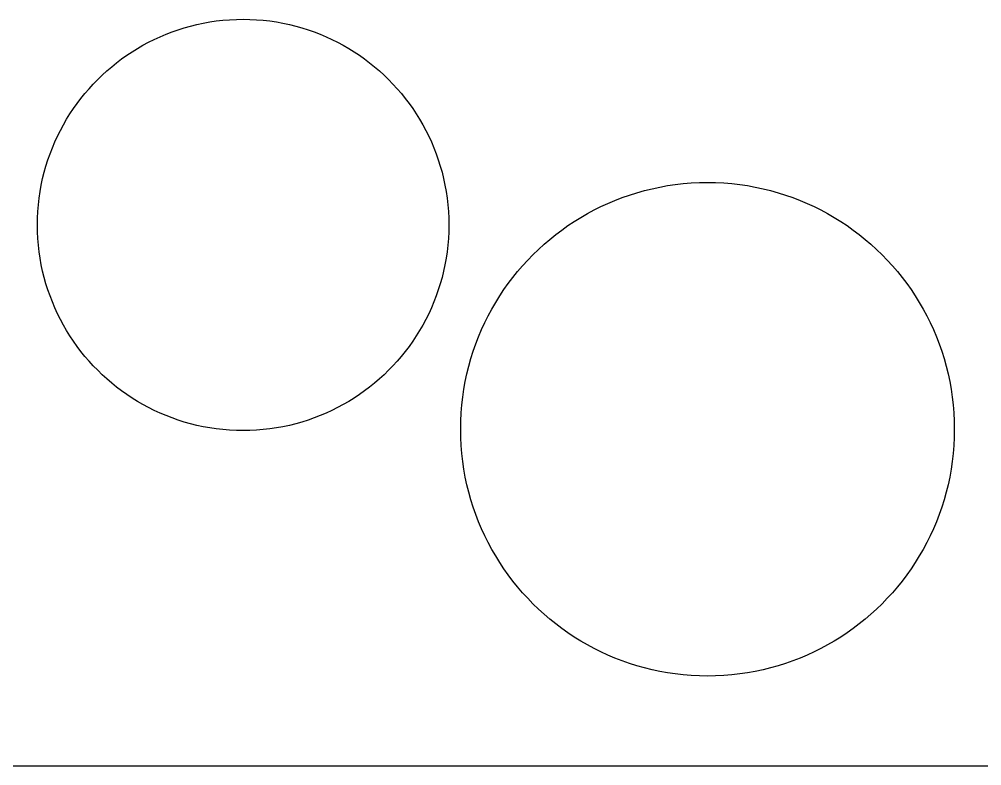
# Model space of a CAD drawing. Extents: x 0 to 212, y 0 to 125.
# Drawn here: x 46.9 to 99.5, y 0 to 40.8 of the extents above; entities that cross this region are included whole.
import ezdxf

# ---------------------------------------------------------------- set-up
doc = ezdxf.new("R2010")
doc.units = 0

msp = doc.modelspace()

# ---------------------------------------------------------------- linework, layer by layer
at = {"layer": 'Layer 1'}
for p, q in [((56.224, 40.4642), (56.5704, 40.5496)), ((56.5704, 40.5496), (56.9209, 40.6243)), ((56.5704, 40.5496), (56.5704, 40.5496)), ((56.9209, 40.6243), (57.2754, 40.6879)), ((56.9209, 40.6243), (56.9209, 40.6243)), ((57.2754, 40.6879), (57.6336, 40.7404)), ((57.2754, 40.6879), (57.2754, 40.6879)), ((57.6336, 40.7404), (57.9954, 40.7816)), ((57.6336, 40.7404), (57.6336, 40.7404)), ((57.9954, 40.7816), (58.3605, 40.8112)), ((57.9954, 40.7816), (57.9954, 40.7816)), ((58.3605, 40.8112), (58.7288, 40.8292)), ((58.3605, 40.8112), (58.3605, 40.8112)), ((58.7288, 40.8292), (59.1002, 40.8352)), ((58.7288, 40.8292), (58.7288, 40.8292)), ((59.1002, 40.8352), (59.1002, 40.8352)), ((59.1002, 40.8352), (59.4715, 40.8292)), ((59.4715, 40.8292), (59.4715, 40.8292)), ((59.4715, 40.8292), (59.8399, 40.8112)), ((59.8399, 40.8112), (59.8399, 40.8112)), ((59.8399, 40.8112), (60.205, 40.7816)), ((60.205, 40.7816), (60.205, 40.7816)), ((60.205, 40.7816), (60.5668, 40.7404)), ((60.5668, 40.7404), (60.5668, 40.7404)), ((60.5668, 40.7404), (60.925, 40.6879)), ((60.925, 40.6879), (60.925, 40.6879)), ((60.925, 40.6879), (61.2795, 40.6243)), ((61.2795, 40.6243), (61.2795, 40.6243)), ((61.2795, 40.6243), (61.63, 40.5496)), ((61.63, 40.5496), (61.63, 40.5496)), ((61.63, 40.5496), (61.9764, 40.4642)), ((54.5603, 39.8816), (54.8833, 40.0182)), ((54.8833, 40.0182), (55.2114, 40.1449)), ((54.8833, 40.0182), (54.8833, 40.0182)), ((55.2114, 40.1449), (55.5443, 40.2616)), ((55.2114, 40.1449), (55.2114, 40.1449)), ((55.5443, 40.2616), (55.8819, 40.3681)), ((55.5443, 40.2616), (55.5443, 40.2616)), ((55.8819, 40.3681), (56.224, 40.4642)), ((55.8819, 40.3681), (55.8819, 40.3681)), ((56.224, 40.4642), (56.224, 40.4642)), ((61.9764, 40.4642), (61.9764, 40.4642)), ((61.9764, 40.4642), (62.3185, 40.3681)), ((62.3185, 40.3681), (62.3185, 40.3681)), ((62.3185, 40.3681), (62.6561, 40.2616)), ((62.6561, 40.2616), (62.6561, 40.2616)), ((62.6561, 40.2616), (62.989, 40.1449)), ((62.989, 40.1449), (62.989, 40.1449)), ((62.989, 40.1449), (63.3171, 40.0182)), ((63.3171, 40.0182), (63.3171, 40.0182)), ((63.3171, 40.0182), (63.6401, 39.8816)), ((53.6234, 39.4144), (53.9302, 39.5795)), ((53.9302, 39.5795), (54.2425, 39.7353)), ((53.9302, 39.5795), (53.9302, 39.5795)), ((54.2425, 39.7353), (54.5603, 39.8816)), ((54.2425, 39.7353), (54.2425, 39.7353)), ((54.5603, 39.8816), (54.5603, 39.8816)), ((63.6401, 39.8816), (63.6401, 39.8816)), ((63.6401, 39.8816), (63.9579, 39.7353)), ((63.9579, 39.7353), (63.9579, 39.7353)), ((63.9579, 39.7353), (64.2702, 39.5795)), ((64.2702, 39.5795), (64.2702, 39.5795)), ((64.2702, 39.5795), (64.577, 39.4144)), ((52.7386, 38.8651), (53.0274, 39.057)), ((53.0274, 39.057), (53.3224, 39.2401)), ((53.0274, 39.057), (53.0274, 39.057)), ((53.3224, 39.2401), (53.6234, 39.4144)), ((53.3224, 39.2401), (53.3224, 39.2401)), ((53.6234, 39.4144), (53.6234, 39.4144)), ((64.577, 39.4144), (64.577, 39.4144)), ((64.577, 39.4144), (64.878, 39.2401)), ((64.878, 39.2401), (64.878, 39.2401)), ((64.878, 39.2401), (65.173, 39.057)), ((65.173, 39.057), (65.173, 39.057)), ((65.173, 39.057), (65.4618, 38.8651)), ((51.9109, 38.2386), (52.1801, 38.4557)), ((52.1801, 38.4557), (52.4561, 38.6646)), ((52.1801, 38.4557), (52.1801, 38.4557)), ((52.4561, 38.6646), (52.7386, 38.8651)), ((52.4561, 38.6646), (52.4561, 38.6646)), ((52.7386, 38.8651), (52.7386, 38.8651)), ((65.4618, 38.8651), (65.4618, 38.8651)), ((65.4618, 38.8651), (65.7443, 38.6646)), ((65.7443, 38.6646), (65.7443, 38.6646)), ((65.7443, 38.6646), (66.0203, 38.4557)), ((66.0203, 38.4557), (66.0203, 38.4557)), ((66.0203, 38.4557), (66.2895, 38.2386)), ((51.3932, 37.7807), (51.6485, 38.0136)), ((51.6485, 38.0136), (51.9109, 38.2386)), ((51.6485, 38.0136), (51.6485, 38.0136)), ((51.9109, 38.2386), (51.9109, 38.2386)), ((66.2895, 38.2386), (66.2895, 38.2386)), ((66.2895, 38.2386), (66.5519, 38.0136)), ((66.5519, 38.0136), (66.5519, 38.0136)), ((66.5519, 38.0136), (66.8071, 37.7807)), ((50.9047, 37.2921), (51.1452, 37.5401)), ((51.1452, 37.5401), (51.3932, 37.7807)), ((51.1452, 37.5401), (51.1452, 37.5401)), ((51.3932, 37.7807), (51.3932, 37.7807)), ((66.8071, 37.7807), (66.8071, 37.7807)), ((66.8071, 37.7807), (67.0551, 37.5401)), ((67.0551, 37.5401), (67.0551, 37.5401)), ((67.0551, 37.5401), (67.2957, 37.2921)), ((50.4467, 36.7745), (50.6718, 37.0369)), ((50.6718, 37.0369), (50.9047, 37.2921)), ((50.6718, 37.0369), (50.6718, 37.0369)), ((50.9047, 37.2921), (50.9047, 37.2921)), ((67.2957, 37.2921), (67.2957, 37.2921)), ((67.2957, 37.2921), (67.5286, 37.0369)), ((67.5286, 37.0369), (67.5286, 37.0368)), ((67.5286, 37.0368), (67.7537, 36.7745)), ((50.0208, 36.2293), (50.2297, 36.5052)), ((50.2297, 36.5052), (50.4467, 36.7745)), ((50.2297, 36.5052), (50.2297, 36.5052)), ((50.4467, 36.7745), (50.4467, 36.7745)), ((67.7537, 36.7745), (67.7537, 36.7745)), ((67.7537, 36.7745), (67.9707, 36.5052)), ((67.9707, 36.5052), (67.9707, 36.5052)), ((67.9707, 36.5052), (68.1796, 36.2293)), ((49.6284, 35.6579), (49.8203, 35.9468)), ((49.8203, 35.9468), (50.0208, 36.2293)), ((49.8203, 35.9468), (49.8203, 35.9468)), ((50.0208, 36.2293), (50.0208, 36.2293)), ((68.1796, 36.2293), (68.1796, 36.2293)), ((68.1796, 36.2293), (68.3801, 35.9468)), ((68.3801, 35.9468), (68.3801, 35.9468)), ((68.3801, 35.9468), (68.572, 35.6579)), ((49.271, 35.062), (49.4452, 35.3629)), ((49.4452, 35.3629), (49.6284, 35.6579)), ((49.4452, 35.3629), (49.4452, 35.3629)), ((49.6284, 35.6579), (49.6284, 35.6579)), ((68.572, 35.6579), (68.572, 35.6579)), ((68.572, 35.6579), (68.7552, 35.3629)), ((68.7552, 35.3629), (68.7552, 35.3629)), ((68.7552, 35.3629), (68.9294, 35.062)), ((48.9501, 34.4428), (49.1059, 34.7552)), ((49.1059, 34.7552), (49.271, 35.062)), ((49.1059, 34.7552), (49.1059, 34.7552)), ((49.271, 35.062), (49.271, 35.062)), ((68.9294, 35.062), (68.9294, 35.062)), ((68.9294, 35.062), (69.0945, 34.7552)), ((69.0945, 34.7552), (69.0945, 34.7552)), ((69.0945, 34.7552), (69.2503, 34.4428)), ((48.8038, 34.125), (48.9501, 34.4428)), ((48.9501, 34.4428), (48.9501, 34.4428)), ((69.2503, 34.4428), (69.2503, 34.4428)), ((69.2503, 34.4428), (69.3966, 34.125)), ((48.5404, 33.474), (48.6672, 33.802)), ((48.6672, 33.802), (48.8038, 34.125)), ((48.6672, 33.802), (48.6672, 33.802)), ((48.8038, 34.125), (48.8038, 34.125)), ((69.3966, 34.125), (69.3966, 34.125)), ((69.3966, 34.125), (69.5332, 33.802)), ((69.5332, 33.802), (69.5332, 33.802)), ((69.5332, 33.802), (69.66, 33.474)), ((48.4237, 33.141), (48.5404, 33.474)), ((48.5404, 33.474), (48.5404, 33.474)), ((69.66, 33.474), (69.66, 33.474)), ((69.66, 33.474), (69.7767, 33.141)), ((48.2212, 32.4613), (48.3173, 32.8034)), ((48.3173, 32.8034), (48.4237, 33.141)), ((48.3173, 32.8034), (48.3173, 32.8034)), ((48.4237, 33.141), (48.4237, 33.141)), ((69.7767, 33.141), (69.7767, 33.141)), ((69.7767, 33.141), (69.8831, 32.8034)), ((69.8831, 32.8034), (69.8831, 32.8034)), ((69.8831, 32.8034), (69.9792, 32.4613)), ((48.0611, 31.7644), (48.1358, 32.115)), ((48.1358, 32.115), (48.2212, 32.4613)), ((48.1358, 32.115), (48.1358, 32.115)), ((48.2212, 32.4613), (48.2212, 32.4613)), ((69.9792, 32.4613), (69.9792, 32.4613)), ((69.9792, 32.4613), (70.0646, 32.1149)), ((70.0646, 32.1149), (70.0646, 32.1149)), ((70.0646, 32.1149), (70.1393, 31.7644)), ((47.9974, 31.41), (48.0611, 31.7644)), ((48.0611, 31.7644), (48.0611, 31.7644)), ((70.1393, 31.7644), (70.1393, 31.7644)), ((70.1393, 31.7644), (70.2029, 31.41)), ((81.4644, 31.5664), (81.885, 31.656)), ((81.885, 31.656), (82.3104, 31.7324)), ((81.885, 31.656), (81.885, 31.656)), ((82.3104, 31.7324), (82.7402, 31.7954)), ((82.3104, 31.7324), (82.3104, 31.7324)), ((82.7402, 31.7954), (83.1743, 31.8448)), ((82.7402, 31.7954), (82.7402, 31.7954)), ((83.1743, 31.8448), (83.6125, 31.8804)), ((83.1743, 31.8448), (83.1743, 31.8448)), ((83.6125, 31.8804), (84.0545, 31.9019)), ((83.6125, 31.8804), (83.6125, 31.8804)), ((84.0545, 31.9019), (84.5002, 31.9091)), ((84.0545, 31.9019), (84.0545, 31.9019)), ((84.5002, 31.9091), (84.5002, 31.9091)), ((84.5002, 31.9091), (84.9458, 31.9019)), ((84.9458, 31.9019), (84.9458, 31.9019)), ((84.9458, 31.9019), (85.3878, 31.8804)), ((85.3878, 31.8804), (85.3878, 31.8804)), ((85.3878, 31.8804), (85.826, 31.8448)), ((85.826, 31.8448), (85.826, 31.8448)), ((85.826, 31.8448), (86.2601, 31.7954)), ((86.2601, 31.7954), (86.2601, 31.7954)), ((86.2601, 31.7954), (86.6899, 31.7324)), ((86.6899, 31.7324), (86.6899, 31.7324)), ((86.6899, 31.7324), (87.1153, 31.656)), ((87.1153, 31.656), (87.1153, 31.656)), ((87.1153, 31.656), (87.5359, 31.5664)), ((47.9449, 31.0518), (47.9974, 31.41)), ((47.9974, 31.41), (47.9974, 31.41)), ((70.2029, 31.41), (70.2029, 31.41)), ((70.2029, 31.41), (70.2555, 31.0518)), ((79.4399, 30.9287), (79.8336, 31.0808)), ((79.8336, 31.0808), (80.2331, 31.2209)), ((79.8336, 31.0808), (79.8336, 31.0808)), ((80.2331, 31.2209), (80.6382, 31.3486)), ((80.2331, 31.2209), (80.2331, 31.2209)), ((80.6382, 31.3486), (81.0487, 31.4639)), ((80.6382, 31.3486), (80.6382, 31.3486)), ((81.0487, 31.4639), (81.4644, 31.5664)), ((81.0487, 31.4639), (81.0487, 31.4639)), ((81.4644, 31.5664), (81.4644, 31.5664)), ((87.5359, 31.5664), (87.5359, 31.5664)), ((87.5359, 31.5664), (87.9516, 31.4639)), ((87.9516, 31.4639), (87.9516, 31.4639)), ((87.9516, 31.4639), (88.3621, 31.3486)), ((88.3621, 31.3486), (88.3621, 31.3486)), ((88.3621, 31.3486), (88.7672, 31.2209)), ((88.7672, 31.2209), (88.7672, 31.2209)), ((88.7672, 31.2209), (89.1667, 31.0808)), ((89.1667, 31.0808), (89.1667, 31.0808)), ((89.1667, 31.0808), (89.5604, 30.9287)), ((47.8741, 30.3249), (47.9038, 30.69)), ((47.9038, 30.69), (47.9449, 31.0518)), ((47.9038, 30.69), (47.9038, 30.69)), ((47.9449, 31.0518), (47.9449, 31.0518)), ((70.2555, 31.0518), (70.2555, 31.0518)), ((70.2555, 31.0518), (70.2966, 30.69)), ((70.2966, 30.69), (70.2966, 30.69)), ((70.2966, 30.69), (70.3263, 30.3249)), ((78.2961, 30.4023), (78.671, 30.5892)), ((78.671, 30.5892), (79.0523, 30.7648)), ((78.671, 30.5892), (78.671, 30.5892)), ((79.0523, 30.7648), (79.4399, 30.9287)), ((79.0523, 30.7648), (79.0523, 30.7648)), ((79.4399, 30.9287), (79.4399, 30.9287)), ((89.5604, 30.9287), (89.5604, 30.9287)), ((89.5604, 30.9287), (89.948, 30.7648)), ((89.948, 30.7648), (89.948, 30.7648)), ((89.948, 30.7648), (90.3294, 30.5892)), ((90.3294, 30.5892), (90.3294, 30.5892)), ((90.3294, 30.5892), (90.7042, 30.4023)), ((47.8562, 29.9565), (47.8741, 30.3249)), ((47.8741, 30.3249), (47.8741, 30.3249)), ((70.3263, 30.3249), (70.3263, 30.3249)), ((70.3263, 30.3249), (70.3442, 29.9565)), ((77.5668, 29.9951), (77.928, 30.2041)), ((77.928, 30.2041), (78.2961, 30.4023)), ((77.928, 30.2041), (77.928, 30.2041)), ((78.2961, 30.4023), (78.2961, 30.4023)), ((90.7042, 30.4023), (90.7042, 30.4023)), ((90.7042, 30.4023), (91.0723, 30.2041)), ((91.0723, 30.2041), (91.0723, 30.2041)), ((91.0723, 30.2041), (91.4335, 29.9951)), ((47.8502, 29.5852), (47.8562, 29.9565)), ((47.8562, 29.2138), (47.8502, 29.5852)), ((47.8502, 29.5852), (47.8502, 29.5852)), ((47.8562, 29.9565), (47.8562, 29.9565)), ((70.3442, 29.9565), (70.3442, 29.9565)), ((70.3442, 29.9565), (70.3502, 29.5852)), ((70.3502, 29.5852), (70.3442, 29.2138)), ((70.3502, 29.5852), (70.3502, 29.5852)), ((76.5272, 29.3044), (76.8662, 29.545)), ((76.8662, 29.545), (77.2128, 29.7753)), ((76.8662, 29.545), (76.8662, 29.545)), ((77.2128, 29.7753), (77.5668, 29.9951)), ((77.2128, 29.7753), (77.2128, 29.7753)), ((77.5668, 29.9951), (77.5668, 29.9951)), ((91.4335, 29.9951), (91.4335, 29.9951)), ((91.4335, 29.9951), (91.7875, 29.7753)), ((91.7875, 29.7753), (91.7875, 29.7753)), ((91.7875, 29.7753), (92.1341, 29.545)), ((92.1341, 29.545), (92.1341, 29.545)), ((92.1341, 29.545), (92.4731, 29.3044)), ((47.8741, 28.8455), (47.8562, 29.2138)), ((47.8562, 29.2138), (47.8562, 29.2138)), ((70.3442, 29.2138), (70.3262, 28.8455)), ((70.3442, 29.2138), (70.3442, 29.2138)), ((75.873, 28.7933), (76.1961, 29.0537)), ((76.1961, 29.0537), (76.5272, 29.3044)), ((76.1961, 29.0537), (76.1961, 29.0537)), ((76.5272, 29.3044), (76.5272, 29.3044)), ((92.4731, 29.3044), (92.4731, 29.3044)), ((92.4731, 29.3044), (92.8043, 29.0537)), ((92.8043, 29.0537), (92.8043, 29.0537)), ((92.8043, 29.0537), (93.1274, 28.7933)), ((47.9038, 28.4803), (47.8741, 28.8455)), ((47.8741, 28.8455), (47.8741, 28.8455)), ((47.9449, 28.1186), (47.9038, 28.4803)), ((47.9038, 28.4803), (47.9038, 28.4803)), ((70.2966, 28.4803), (70.2554, 28.1186)), ((70.3262, 28.8455), (70.2966, 28.4803)), ((70.2966, 28.4803), (70.2966, 28.4803)), ((70.3262, 28.8455), (70.3262, 28.8455)), ((75.2518, 28.2437), (75.5581, 28.5232)), ((75.5581, 28.5232), (75.873, 28.7933)), ((75.5581, 28.5232), (75.5581, 28.5232)), ((75.873, 28.7933), (75.873, 28.7933)), ((93.1274, 28.7933), (93.1274, 28.7933)), ((93.1274, 28.7933), (93.4422, 28.5232)), ((93.4422, 28.5232), (93.4422, 28.5232)), ((93.4422, 28.5232), (93.7485, 28.2437)), ((47.9974, 27.7604), (47.9449, 28.1186)), ((47.9449, 28.1186), (47.9449, 28.1186)), ((70.2554, 28.1186), (70.2029, 27.7604)), ((70.2554, 28.1186), (70.2554, 28.1186)), ((74.6656, 27.6574), (74.9542, 27.955)), ((74.9542, 27.955), (75.2518, 28.2437)), ((74.9542, 27.955), (74.9542, 27.955)), ((75.2518, 28.2437), (75.2518, 28.2437)), ((93.7485, 28.2437), (93.7485, 28.2437)), ((93.7485, 28.2437), (94.0461, 27.955)), ((94.0461, 27.955), (94.0461, 27.955)), ((94.0461, 27.955), (94.3348, 27.6574)), ((48.0611, 27.4059), (47.9974, 27.7604)), ((47.9974, 27.7604), (47.9974, 27.7604)), ((48.1358, 27.0554), (48.0611, 27.4059)), ((48.0611, 27.4059), (48.0611, 27.4059)), ((70.1393, 27.4059), (70.0646, 27.0554)), ((70.2029, 27.7604), (70.1393, 27.4059)), ((70.1393, 27.4059), (70.1393, 27.4059)), ((70.2029, 27.7604), (70.2029, 27.7604)), ((74.3861, 27.3511), (74.6656, 27.6574)), ((74.6656, 27.6574), (74.6656, 27.6574)), ((94.3348, 27.6574), (94.3348, 27.6574)), ((94.3348, 27.6574), (94.6142, 27.3511)), ((48.2212, 26.709), (48.1358, 27.0554)), ((48.1358, 27.0554), (48.1358, 27.0554)), ((70.0646, 27.0554), (69.9792, 26.709)), ((70.0646, 27.0554), (70.0646, 27.0554)), ((73.8555, 26.7132), (74.116, 27.0363)), ((74.116, 27.0363), (74.3861, 27.3511)), ((74.116, 27.0363), (74.116, 27.0363)), ((74.3861, 27.3511), (74.3861, 27.3511)), ((94.6142, 27.3511), (94.6142, 27.3511)), ((94.6142, 27.3511), (94.8843, 27.0363)), ((94.8843, 27.0363), (94.8843, 27.0363)), ((94.8843, 27.0363), (95.1448, 26.7132)), ((48.3173, 26.3669), (48.2212, 26.709)), ((48.2212, 26.709), (48.2212, 26.709)), ((48.4237, 26.0293), (48.3173, 26.3669)), ((48.3173, 26.3669), (48.3173, 26.3669)), ((69.8831, 26.3669), (69.7766, 26.0293)), ((69.9792, 26.709), (69.8831, 26.3669)), ((69.8831, 26.3669), (69.8831, 26.3669)), ((69.9792, 26.709), (69.9792, 26.709)), ((73.3643, 26.043), (73.6049, 26.382)), ((73.6049, 26.382), (73.8555, 26.7132)), ((73.6049, 26.382), (73.6049, 26.382)), ((73.8555, 26.7132), (73.8555, 26.7132)), ((95.1448, 26.7132), (95.1448, 26.7132)), ((95.1448, 26.7132), (95.3954, 26.382)), ((95.3954, 26.382), (95.3954, 26.382)), ((95.3954, 26.382), (95.636, 26.043)), ((48.5404, 25.6964), (48.4237, 26.0293)), ((48.4237, 26.0293), (48.4237, 26.0293)), ((69.7766, 26.0293), (69.6599, 25.6964)), ((69.7766, 26.0293), (69.7766, 26.0293)), ((73.134, 25.6964), (73.3643, 26.043)), ((73.3643, 26.043), (73.3643, 26.043)), ((95.636, 26.043), (95.636, 26.043)), ((95.636, 26.043), (95.8663, 25.6964)), ((48.6672, 25.3683), (48.5404, 25.6964)), ((48.5404, 25.6964), (48.5404, 25.6964)), ((48.8038, 25.0453), (48.6672, 25.3683)), ((48.6672, 25.3683), (48.6672, 25.3683)), ((69.5332, 25.3683), (69.3966, 25.0453)), ((69.6599, 25.6964), (69.5332, 25.3683)), ((69.5332, 25.3683), (69.5332, 25.3683)), ((69.6599, 25.6964), (69.6599, 25.6964)), ((72.7051, 24.9812), (72.9142, 25.3424)), ((72.9142, 25.3424), (73.134, 25.6964)), ((72.9142, 25.3424), (72.9142, 25.3424)), ((73.134, 25.6964), (73.134, 25.6964)), ((95.8663, 25.6964), (95.8663, 25.6964)), ((95.8663, 25.6964), (96.0861, 25.3424)), ((96.0861, 25.3424), (96.0861, 25.3424)), ((96.0861, 25.3424), (96.2952, 24.9812)), ((48.8038, 25.0453), (48.8038, 25.0453)), ((48.9501, 24.7275), (48.8038, 25.0453)), ((48.8038, 25.0453), (48.8038, 25.0453)), ((69.3966, 25.0453), (69.2503, 24.7275)), ((69.3966, 25.0453), (69.3966, 25.0453)), ((72.507, 24.6131), (72.7051, 24.9812)), ((72.7051, 24.9812), (72.7051, 24.9812)), ((96.2952, 24.9812), (96.2952, 24.9812)), ((96.2952, 24.9812), (96.4933, 24.6131)), ((49.1059, 24.4151), (48.9501, 24.7275)), ((48.9501, 24.7275), (48.9501, 24.7275)), ((49.271, 24.1084), (49.1059, 24.4151)), ((49.1059, 24.4151), (49.1059, 24.4151)), ((69.0945, 24.4151), (68.9294, 24.1084)), ((69.2503, 24.7275), (69.0945, 24.4151)), ((69.0945, 24.4151), (69.0945, 24.4151)), ((69.2503, 24.7275), (69.2503, 24.7275)), ((72.1445, 23.8569), (72.3201, 24.2383)), ((72.3201, 24.2383), (72.507, 24.6131)), ((72.3201, 24.2383), (72.3201, 24.2383)), ((72.507, 24.6131), (72.507, 24.6131)), ((96.4933, 24.6131), (96.4933, 24.6131)), ((96.4933, 24.6131), (96.6803, 24.2383)), ((96.6803, 24.2383), (96.6803, 24.2383)), ((96.6803, 24.2383), (96.8558, 23.8569)), ((49.4452, 23.8074), (49.271, 24.1084)), ((49.271, 24.1084), (49.271, 24.1084)), ((49.6284, 23.5124), (49.4452, 23.8074)), ((49.4452, 23.8074), (49.4452, 23.8074)), ((68.7551, 23.8074), (68.572, 23.5124)), ((68.9294, 24.1084), (68.7551, 23.8074)), ((68.7551, 23.8074), (68.7551, 23.8074)), ((68.9294, 24.1084), (68.9294, 24.1084)), ((71.9806, 23.4693), (72.1445, 23.8569)), ((72.1445, 23.8569), (72.1445, 23.8569)), ((96.8558, 23.8569), (96.8558, 23.8569)), ((96.8558, 23.8569), (97.0198, 23.4693)), ((49.8203, 23.2236), (49.6284, 23.5124)), ((49.6284, 23.5124), (49.6284, 23.5124)), ((50.0208, 22.9411), (49.8203, 23.2236)), ((49.8203, 23.2236), (49.8203, 23.2236)), ((68.3801, 23.2236), (68.1796, 22.9411)), ((68.572, 23.5124), (68.3801, 23.2236)), ((68.3801, 23.2236), (68.3801, 23.2236)), ((68.572, 23.5124), (68.572, 23.5124)), ((71.8285, 23.0757), (71.9806, 23.4693)), ((71.9806, 23.4693), (71.9806, 23.4693)), ((97.0198, 23.4693), (97.0198, 23.4693)), ((97.0198, 23.4693), (97.1719, 23.0757)), ((50.2297, 22.6651), (50.0208, 22.9411)), ((50.0208, 22.9411), (50.0208, 22.9411)), ((50.4467, 22.3958), (50.2297, 22.6651)), ((50.2297, 22.6651), (50.2297, 22.6651)), ((67.9707, 22.6651), (67.7536, 22.3958)), ((68.1796, 22.9411), (67.9707, 22.6651)), ((67.9707, 22.6651), (67.9707, 22.6651)), ((68.1796, 22.9411), (68.1796, 22.9411)), ((71.5607, 22.271), (71.6884, 22.6761)), ((71.6884, 22.6761), (71.8285, 23.0757)), ((71.6884, 22.6761), (71.6884, 22.6761)), ((71.8285, 23.0757), (71.8285, 23.0757)), ((97.1719, 23.0757), (97.1719, 23.0757)), ((97.1719, 23.0757), (97.3119, 22.6761)), ((97.3119, 22.6761), (97.3119, 22.6761)), ((97.3119, 22.6761), (97.4397, 22.271)), ((50.6718, 22.1335), (50.4467, 22.3958)), ((50.4467, 22.3958), (50.4467, 22.3958)), ((50.9047, 21.8782), (50.6718, 22.1335)), ((50.6718, 22.1335), (50.6718, 22.1335)), ((67.5286, 22.1335), (67.2957, 21.8782)), ((67.7536, 22.3958), (67.5286, 22.1335)), ((67.5286, 22.1335), (67.5286, 22.1335)), ((67.7536, 22.3958), (67.7536, 22.3958)), ((71.4454, 21.8605), (71.5607, 22.271)), ((71.5607, 22.271), (71.5607, 22.271)), ((97.4397, 22.271), (97.4397, 22.271)), ((97.4397, 22.271), (97.5549, 21.8605)), ((51.1452, 21.6302), (50.9047, 21.8782)), ((50.9047, 21.8782), (50.9047, 21.8782)), ((51.3932, 21.3897), (51.1452, 21.6302)), ((51.1452, 21.6302), (51.1452, 21.6302)), ((67.0551, 21.6302), (66.8071, 21.3897)), ((67.2957, 21.8782), (67.0551, 21.6302)), ((67.0551, 21.6302), (67.0551, 21.6302)), ((67.2957, 21.8782), (67.2957, 21.8782)), ((71.3429, 21.4448), (71.4454, 21.8605)), ((71.4454, 21.8605), (71.4454, 21.8605)), ((97.5549, 21.8605), (97.5549, 21.8605)), ((97.5549, 21.8605), (97.6575, 21.4448)), ((51.6485, 21.1568), (51.3932, 21.3897)), ((51.3932, 21.3897), (51.3932, 21.3897)), ((51.9109, 20.9317), (51.6485, 21.1568)), ((51.6485, 21.1568), (51.6485, 21.1568)), ((66.5519, 21.1568), (66.2895, 20.9317)), ((66.8071, 21.3897), (66.5519, 21.1568)), ((66.5519, 21.1568), (66.5519, 21.1568)), ((66.8071, 21.3897), (66.8071, 21.3897)), ((71.2533, 21.0242), (71.3429, 21.4448)), ((71.3429, 21.4448), (71.3429, 21.4448)), ((97.6575, 21.4448), (97.6575, 21.4448)), ((97.6575, 21.4448), (97.747, 21.0242)), ((52.1801, 20.7146), (51.9109, 20.9317)), ((51.9109, 20.9317), (51.9109, 20.9317)), ((52.4561, 20.5058), (52.1801, 20.7146)), ((52.1801, 20.7146), (52.1801, 20.7146)), ((66.0202, 20.7146), (65.7443, 20.5058)), ((66.2895, 20.9317), (66.0202, 20.7146)), ((66.0202, 20.7146), (66.0202, 20.7146)), ((66.2895, 20.9317), (66.2895, 20.9317)), ((71.1139, 20.169), (71.1769, 20.5989)), ((71.1769, 20.5989), (71.2533, 21.0242)), ((71.1769, 20.5989), (71.1769, 20.5989)), ((71.2533, 21.0242), (71.2533, 21.0242)), ((97.747, 21.0242), (97.747, 21.0242)), ((97.747, 21.0242), (97.8235, 20.5989)), ((97.8235, 20.5989), (97.8235, 20.5989)), ((97.8235, 20.5989), (97.8865, 20.169)), ((52.7386, 20.3053), (52.4561, 20.5058)), ((52.4561, 20.5058), (52.4561, 20.5058)), ((53.0274, 20.1134), (52.7386, 20.3053)), ((52.7386, 20.3053), (52.7386, 20.3053)), ((53.3224, 19.9302), (53.0274, 20.1134)), ((53.0274, 20.1134), (53.0274, 20.1134)), ((65.1729, 20.1134), (64.8779, 19.9302)), ((65.4618, 20.3053), (65.1729, 20.1134)), ((65.1729, 20.1134), (65.1729, 20.1134)), ((65.7443, 20.5058), (65.4618, 20.3053)), ((65.4618, 20.3053), (65.4618, 20.3053)), ((65.7443, 20.5058), (65.7443, 20.5058)), ((71.0645, 19.7349), (71.1139, 20.169)), ((71.1139, 20.169), (71.1139, 20.169)), ((97.8865, 20.169), (97.8865, 20.169)), ((97.8865, 20.169), (97.9359, 19.7349)), ((53.6234, 19.756), (53.3224, 19.9302)), ((53.3224, 19.9302), (53.3224, 19.9302)), ((53.9302, 19.5909), (53.6234, 19.756)), ((53.6234, 19.756), (53.6234, 19.756)), ((54.2425, 19.4351), (53.9302, 19.5909)), ((53.9302, 19.5909), (53.9302, 19.5909)), ((64.2702, 19.5909), (63.9578, 19.4351)), ((64.577, 19.756), (64.2702, 19.5909)), ((64.2702, 19.5909), (64.2702, 19.5909)), ((64.8779, 19.9302), (64.577, 19.756)), ((64.577, 19.756), (64.577, 19.756)), ((64.8779, 19.9302), (64.8779, 19.9302)), ((71.0289, 19.2967), (71.0645, 19.7349)), ((71.0645, 19.7349), (71.0645, 19.7349)), ((97.9359, 19.7349), (97.9359, 19.7349)), ((97.9359, 19.7349), (97.9714, 19.2967)), ((54.5603, 19.2888), (54.2425, 19.4351)), ((54.2425, 19.4351), (54.2425, 19.4351)), ((54.8833, 19.1522), (54.5603, 19.2888)), ((54.5603, 19.2888), (54.5603, 19.2888)), ((55.2114, 19.0254), (54.8833, 19.1522)), ((54.8833, 19.1522), (54.8833, 19.1522)), ((55.5443, 18.9087), (55.2114, 19.0254)), ((55.2114, 19.0254), (55.2114, 19.0254)), ((62.989, 19.0254), (62.6561, 18.9087)), ((63.317, 19.1522), (62.989, 19.0254)), ((62.989, 19.0254), (62.989, 19.0254)), ((63.6401, 19.2888), (63.317, 19.1522)), ((63.317, 19.1522), (63.317, 19.1522)), ((63.9578, 19.4351), (63.6401, 19.2888)), ((63.6401, 19.2888), (63.6401, 19.2888)), ((63.9578, 19.4351), (63.9578, 19.4351)), ((71.0074, 18.8547), (71.0289, 19.2967)), ((71.0289, 19.2967), (71.0289, 19.2967)), ((97.9714, 19.2967), (97.9714, 19.2967)), ((97.9714, 19.2967), (97.9929, 18.8547)), ((55.8819, 18.8022), (55.5443, 18.9087)), ((55.5443, 18.9087), (55.5443, 18.9087)), ((56.224, 18.7062), (55.8819, 18.8022)), ((55.8819, 18.8022), (55.8819, 18.8022)), ((56.5704, 18.6207), (56.224, 18.7062)), ((56.224, 18.7062), (56.224, 18.7062)), ((56.9209, 18.5461), (56.5704, 18.6207)), ((56.5704, 18.6207), (56.5704, 18.6207)), ((57.2754, 18.4824), (56.9209, 18.5461)), ((56.9209, 18.5461), (56.9209, 18.5461)), ((57.6336, 18.4299), (57.2754, 18.4824)), ((57.2754, 18.4824), (57.2754, 18.4824)), ((57.9954, 18.3887), (57.6336, 18.4299)), ((57.6336, 18.4299), (57.6336, 18.4299)), ((60.5668, 18.4299), (60.205, 18.3887)), ((60.925, 18.4824), (60.5668, 18.4299)), ((60.5668, 18.4299), (60.5668, 18.4299)), ((61.2794, 18.5461), (60.925, 18.4824)), ((60.925, 18.4824), (60.925, 18.4824)), ((61.63, 18.6207), (61.2794, 18.5461)), ((61.2794, 18.5461), (61.2794, 18.5461)), ((61.9764, 18.7062), (61.63, 18.6207)), ((61.63, 18.6207), (61.63, 18.6207)), ((62.3185, 18.8022), (61.9764, 18.7062)), ((61.9764, 18.7062), (61.9764, 18.7062)), ((62.6561, 18.9087), (62.3185, 18.8022)), ((62.3185, 18.8022), (62.3185, 18.8022)), ((62.6561, 18.9087), (62.6561, 18.9087)), ((71.0002, 18.4091), (71.0074, 18.8547)), ((71.0074, 18.8547), (71.0074, 18.8547)), ((97.9929, 18.8547), (97.9929, 18.8547)), ((97.9929, 18.8547), (98.0002, 18.4091)), ((58.3605, 18.3591), (57.9954, 18.3887)), ((57.9954, 18.3887), (57.9954, 18.3887)), ((58.7288, 18.3412), (58.3605, 18.3591)), ((58.3605, 18.3591), (58.3605, 18.3591)), ((59.1002, 18.3352), (58.7288, 18.3412)), ((58.7288, 18.3412), (58.7288, 18.3412)), ((59.4715, 18.3412), (59.1002, 18.3352)), ((59.1002, 18.3352), (59.1002, 18.3352)), ((59.8399, 18.3591), (59.4715, 18.3412)), ((59.4715, 18.3412), (59.4715, 18.3412)), ((60.205, 18.3887), (59.8399, 18.3591)), ((59.8399, 18.3591), (59.8399, 18.3591)), ((60.205, 18.3887), (60.205, 18.3887)), ((71.0074, 17.9635), (71.0002, 18.4091)), ((71.0002, 18.4091), (71.0002, 18.4091)), ((71.0289, 17.5215), (71.0074, 17.9635)), ((71.0074, 17.9635), (71.0074, 17.9635)), ((97.9929, 17.9635), (97.9714, 17.5215)), ((97.999, 18.3396), (97.9929, 17.9635)), ((97.9929, 17.9635), (97.9929, 17.9635)), ((98.0002, 18.4091), (97.999, 18.3396)), ((98.0002, 18.4091), (98.0002, 18.4091)), ((71.0644, 17.0833), (71.0289, 17.5215)), ((71.0289, 17.5215), (71.0289, 17.5215)), ((97.9714, 17.5215), (97.9359, 17.0833)), ((97.9714, 17.5215), (97.9714, 17.5215)), ((71.1138, 16.6492), (71.0644, 17.0833)), ((71.0644, 17.0833), (71.0644, 17.0833)), ((97.9359, 17.0833), (97.8865, 16.6492)), ((97.9359, 17.0833), (97.9359, 17.0833)), ((71.1768, 16.2193), (71.1138, 16.6492)), ((71.1138, 16.6492), (71.1138, 16.6492)), ((97.8865, 16.6492), (97.8234, 16.2193)), ((97.8865, 16.6492), (97.8865, 16.6492)), ((71.2533, 15.794), (71.1768, 16.2193)), ((71.1768, 16.2193), (71.1768, 16.2193)), ((71.3428, 15.3734), (71.2533, 15.794)), ((71.2533, 15.794), (71.2533, 15.794)), ((97.747, 15.794), (97.6574, 15.3734)), ((97.8234, 16.2193), (97.747, 15.794)), ((97.747, 15.794), (97.747, 15.794)), ((97.8234, 16.2193), (97.8234, 16.2193)), ((71.4454, 14.9577), (71.3428, 15.3734)), ((71.3428, 15.3734), (71.3428, 15.3734)), ((97.6574, 15.3734), (97.5549, 14.9577)), ((97.6574, 15.3734), (97.6574, 15.3734)), ((71.4454, 14.9577), (71.4454, 14.9577)), ((71.5606, 14.5472), (71.4454, 14.9577)), ((71.4454, 14.9577), (71.4454, 14.9577)), ((97.5549, 14.9577), (97.4397, 14.5472)), ((97.5549, 14.9577), (97.5549, 14.9577)), ((71.6884, 14.1421), (71.5606, 14.5472)), ((71.5606, 14.5472), (71.5606, 14.5472)), ((97.4397, 14.5472), (97.3119, 14.1421)), ((97.4397, 14.5472), (97.4397, 14.5472)), ((71.8284, 13.7425), (71.6884, 14.1421)), ((71.6884, 14.1421), (71.6884, 14.1421)), ((71.9805, 13.3489), (71.8284, 13.7425)), ((71.8284, 13.7425), (71.8284, 13.7425)), ((97.1718, 13.7425), (97.0197, 13.3489)), ((97.3119, 14.1421), (97.1718, 13.7425)), ((97.1718, 13.7425), (97.1718, 13.7425)), ((97.3119, 14.1421), (97.3119, 14.1421)), ((72.1445, 12.9613), (71.9805, 13.3489)), ((71.9805, 13.3489), (71.9805, 13.3489)), ((97.0197, 13.3489), (96.8558, 12.9613)), ((97.0197, 13.3489), (97.0197, 13.3489)), ((72.32, 12.5799), (72.1445, 12.9613)), ((72.1445, 12.9613), (72.1445, 12.9613)), ((96.8558, 12.9613), (96.6802, 12.5799)), ((96.8558, 12.9613), (96.8558, 12.9613)), ((72.507, 12.2051), (72.32, 12.5799)), ((72.32, 12.5799), (72.32, 12.5799)), ((72.7051, 11.837), (72.507, 12.2051)), ((72.507, 12.2051), (72.507, 12.2051)), ((96.4933, 12.2051), (96.2952, 11.837)), ((96.6802, 12.5799), (96.4933, 12.2051)), ((96.4933, 12.2051), (96.4933, 12.2051)), ((96.6802, 12.5799), (96.6802, 12.5799)), ((72.9142, 11.4758), (72.7051, 11.837)), ((72.7051, 11.837), (72.7051, 11.837)), ((96.2952, 11.837), (96.0861, 11.4758)), ((96.2952, 11.837), (96.2952, 11.837)), ((73.134, 11.1218), (72.9142, 11.4758)), ((72.9142, 11.4758), (72.9142, 11.4758)), ((73.3643, 10.7752), (73.134, 11.1218)), ((73.134, 11.1218), (73.134, 11.1218)), ((95.8663, 11.1218), (95.636, 10.7752)), ((96.0861, 11.4758), (95.8663, 11.1218)), ((95.8663, 11.1218), (95.8663, 11.1218)), ((96.0861, 11.4758), (96.0861, 11.4758)), ((73.6049, 10.4362), (73.3643, 10.7752)), ((73.3643, 10.7752), (73.3643, 10.7752)), ((95.636, 10.7752), (95.3954, 10.4362)), ((95.636, 10.7752), (95.636, 10.7752)), ((73.8555, 10.105), (73.6049, 10.4362)), ((73.6049, 10.4362), (73.6049, 10.4362)), ((74.116, 9.78191), (73.8555, 10.105)), ((73.8555, 10.105), (73.8555, 10.105)), ((95.1448, 10.105), (94.8843, 9.78191)), ((95.3954, 10.4362), (95.1448, 10.105)), ((95.1448, 10.105), (95.1448, 10.105)), ((95.3954, 10.4362), (95.3954, 10.4362)), ((74.3861, 9.46708), (74.116, 9.78191)), ((74.116, 9.78191), (74.116, 9.78191)), ((94.8843, 9.78191), (94.6142, 9.46708)), ((94.8843, 9.78191), (94.8843, 9.78191)), ((74.6655, 9.16076), (74.3861, 9.46708)), ((74.3861, 9.46708), (74.3861, 9.46708)), ((74.9542, 8.86316), (74.6655, 9.16076)), ((74.6655, 9.16076), (74.6655, 9.16076)), ((94.3347, 9.16076), (94.0461, 8.86316)), ((94.6142, 9.46708), (94.3347, 9.16076)), ((94.3347, 9.16076), (94.3347, 9.16076)), ((94.6142, 9.46708), (94.6142, 9.46708)), ((75.2518, 8.57451), (74.9542, 8.86316)), ((74.9542, 8.86316), (74.9542, 8.86316)), ((75.5581, 8.29502), (75.2518, 8.57451)), ((75.2518, 8.57451), (75.2518, 8.57451)), ((93.7485, 8.57451), (93.4422, 8.29503)), ((94.0461, 8.86316), (93.7485, 8.57451)), ((93.7485, 8.57451), (93.7485, 8.57451)), ((94.0461, 8.86316), (94.0461, 8.86316)), ((75.8729, 8.02493), (75.5581, 8.29502)), ((75.5581, 8.29502), (75.5581, 8.29502)), ((76.196, 7.76446), (75.8729, 8.02493)), ((75.8729, 8.02493), (75.8729, 8.02493)), ((93.1273, 8.02493), (92.8042, 7.76446)), ((93.4422, 8.29503), (93.1273, 8.02493)), ((93.1273, 8.02493), (93.1273, 8.02493)), ((93.4422, 8.29503), (93.4422, 8.29503)), ((76.5272, 7.51382), (76.196, 7.76446)), ((76.196, 7.76446), (76.196, 7.76446)), ((76.8662, 7.27323), (76.5272, 7.51382)), ((76.5272, 7.51382), (76.5272, 7.51382)), ((92.4731, 7.51382), (92.1341, 7.27324)), ((92.8042, 7.76446), (92.4731, 7.51382)), ((92.4731, 7.51382), (92.4731, 7.51382)), ((92.8042, 7.76446), (92.8042, 7.76446)), ((77.2128, 7.04294), (76.8662, 7.27323)), ((76.8662, 7.27323), (76.8662, 7.27323)), ((77.5668, 6.82314), (77.2128, 7.04294)), ((77.2128, 7.04294), (77.2128, 7.04294)), ((91.7875, 7.04294), (91.4335, 6.82314)), ((92.1341, 7.27324), (91.7875, 7.04294)), ((91.7875, 7.04294), (91.7875, 7.04294)), ((92.1341, 7.27324), (92.1341, 7.27324)), ((77.928, 6.61407), (77.5668, 6.82314)), ((77.5668, 6.82314), (77.5668, 6.82314)), ((78.2961, 6.41595), (77.928, 6.61407)), ((77.928, 6.61407), (77.928, 6.61407)), ((78.6709, 6.229), (78.2961, 6.41595)), ((78.2961, 6.41595), (78.2961, 6.41595)), ((90.7042, 6.41595), (90.3293, 6.229)), ((91.0723, 6.61407), (90.7042, 6.41595)), ((90.7042, 6.41595), (90.7042, 6.41595)), ((91.4335, 6.82314), (91.0723, 6.61407)), ((91.0723, 6.61407), (91.0723, 6.61407)), ((91.4335, 6.82314), (91.4335, 6.82314)), ((79.0523, 6.05344), (78.6709, 6.229)), ((78.6709, 6.229), (78.6709, 6.229)), ((79.4399, 5.88949), (79.0523, 6.05344)), ((79.0523, 6.05344), (79.0523, 6.05344)), ((79.8336, 5.73738), (79.4399, 5.88949)), ((79.4399, 5.88949), (79.4399, 5.88949)), ((89.5604, 5.8895), (89.1667, 5.73739)), ((89.948, 6.05344), (89.5604, 5.8895)), ((89.5604, 5.8895), (89.5604, 5.8895)), ((90.3293, 6.229), (89.948, 6.05344)), ((89.948, 6.05344), (89.948, 6.05344)), ((90.3293, 6.229), (90.3293, 6.229)), ((80.2331, 5.59734), (79.8336, 5.73738)), ((79.8336, 5.73738), (79.8336, 5.73738)), ((80.6382, 5.46957), (80.2331, 5.59734)), ((80.2331, 5.59734), (80.2331, 5.59734)), ((81.0487, 5.35432), (80.6382, 5.46957)), ((80.6382, 5.46957), (80.6382, 5.46957)), ((81.4644, 5.25179), (81.0487, 5.35432)), ((81.0487, 5.35432), (81.0487, 5.35432)), ((87.9516, 5.35432), (87.5359, 5.25179)), ((88.3621, 5.46957), (87.9516, 5.35432)), ((87.9516, 5.35432), (87.9516, 5.35432)), ((88.7672, 5.59734), (88.3621, 5.46957)), ((88.3621, 5.46957), (88.3621, 5.46957)), ((89.1667, 5.73739), (88.7672, 5.59734)), ((88.7672, 5.59734), (88.7672, 5.59734)), ((89.1667, 5.73739), (89.1667, 5.73739)), ((81.885, 5.1622), (81.4644, 5.25179)), ((81.4644, 5.25179), (81.4644, 5.25179)), ((82.3104, 5.08579), (81.885, 5.1622)), ((81.885, 5.1622), (81.885, 5.1622)), ((82.7402, 5.02277), (82.3104, 5.08579)), ((82.3104, 5.08579), (82.3104, 5.08579)), ((83.1743, 4.97337), (82.7402, 5.02277)), ((82.7402, 5.02277), (82.7402, 5.02277)), ((83.6125, 4.93782), (83.1743, 4.97337)), ((83.1743, 4.97337), (83.1743, 4.97337)), ((84.0545, 4.91632), (83.6125, 4.93782)), ((83.6125, 4.93782), (83.6125, 4.93782)), ((84.5002, 4.9091), (84.0545, 4.91632)), ((84.0545, 4.91632), (84.0545, 4.91632)), ((84.9458, 4.91632), (84.5002, 4.9091)), ((84.5002, 4.9091), (84.5002, 4.9091)), ((85.3878, 4.93782), (84.9458, 4.91632)), ((84.9458, 4.91632), (84.9458, 4.91632)), ((85.826, 4.97338), (85.3878, 4.93782)), ((85.3878, 4.93782), (85.3878, 4.93782)), ((86.2601, 5.02278), (85.826, 4.97338)), ((85.826, 4.97338), (85.826, 4.97338)), ((86.6899, 5.08579), (86.2601, 5.02278)), ((86.2601, 5.02278), (86.2601, 5.02278)), ((87.1153, 5.1622), (86.6899, 5.08579)), ((86.6899, 5.08579), (86.6899, 5.08579)), ((87.5359, 5.25179), (87.1153, 5.1622)), ((87.1153, 5.1622), (87.1153, 5.1622)), ((87.5359, 5.25179), (87.5359, 5.25179)), ((6.5649, 0), (205.368, 0))]:
    msp.add_line(p, q, dxfattribs=at)

doc.saveas('drawing.dxf')
